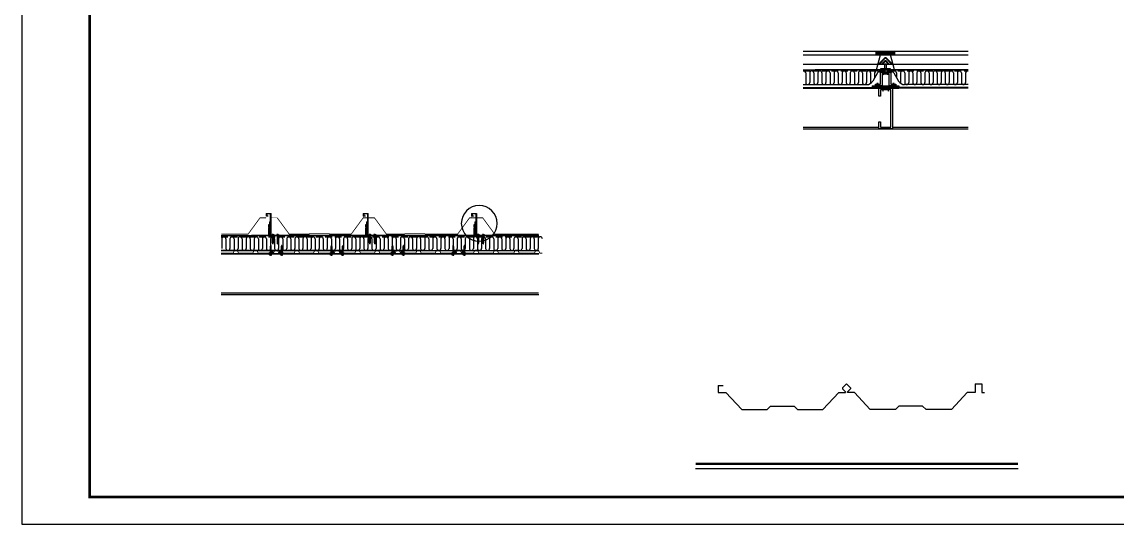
# Model space of a CAD drawing. Extents: x -446699 to 757189, y -606167 to -103070.
# Drawn here: x -189762 to -179640, y -414424 to -409785 of the extents above; entities that cross this region are included whole.
import ezdxf

# ---------------------------------------------------------------- set-up
doc = ezdxf.new("R2010")
doc.units = 0
doc.header["$LTSCALE"] = 1000
doc.header["$MEASUREMENT"] = 0
doc.linetypes.add('DASH', pattern=[0.35, 0.25, -0.1])
for name, color, linetype in [('8', 8, 'Continuous'), ('DIM_IDEN', 3, 'Continuous'), ('DIM_SYMB', 3, 'Continuous'), ('Layer2', 4, 'Continuous'), ('PUB_TITLE', 4, 'Continuous'), ('连接件', 6, 'Continuous')]:
    doc.layers.add(name, color=color, linetype=linetype)
doc.layers.add('彩钢板', color=6, linetype='Continuous', lineweight=15)

# ---------------------------------------------------------------- blocks, each defined once
blk = doc.blocks.new('760角弛III')
for p, q in [((823112.2, -301967), (823127.2, -301967)), ((823112.2, -301967), (823112.2, -301987)), ((823492.2, -301962), (823480.2, -301973.4)), ((823480.2, -301973.4), (823480.2, -301976.3)), ((823480.2, -301976.3), (823489, -301985.7)), ((823492.2, -301962), (823504.2, -301973.4)), ((823504.2, -301976.3), (823495.3, -301985.7)), ((823504.2, -301973.4), (823504.2, -301976.3)), ((823872.2, -301962), (823872.2, -301987)), ((823872.2, -301962), (823892.2, -301962)), ((823892.2, -301962), (823892.2, -301987)), ((823112.2, -301987), (823135.2, -301987)), ((823135.2, -301987), (823182.2, -302038)), ((823422.2, -302038), (823469.2, -301987)), ((823469.2, -301987), (823489, -301987)), ((823489, -301985.7), (823489, -301987)), ((823495.3, -301985.7), (823495.3, -301987)), ((823515.2, -301987), (823495.3, -301987)), ((823562.2, -302038), (823515.2, -301987)), ((823849.2, -301987), (823802.2, -302038)), ((823872.2, -301987), (823849.2, -301987)), ((823892.2, -301987), (823899.7, -301987)), ((823182.2, -302038), (823257.2, -302038)), ((823182.2, -302038), (823257.2, -302038)), ((823257.2, -302038), (823267.2, -302028)), ((823267.2, -302028), (823337.2, -302028)), ((823347.2, -302038), (823337.2, -302028)), ((823347.2, -302038), (823422.2, -302038)), ((823637.2, -302038), (823562.2, -302038)), ((823637.2, -302038), (823647.2, -302028)), ((823717.2, -302028), (823647.2, -302028)), ((823727.2, -302038), (823717.2, -302028)), ((823802.2, -302038), (823727.2, -302038)), ((823802.2, -302038), (823727.2, -302038))]:
    blk.add_line(p, q)
at = {"layer": 'DIM_SYMB', "const_width": 7}
blk.add_lwpolyline([(823045.6, -302198.3), (823999.6, -302198.3)], dxfattribs=at)
at = {"layer": 'DIM_SYMB'}
blk.add_lwpolyline([(823045.6, -302212.3), (823999.6, -302212.3)], dxfattribs=at)
blk = doc.blocks.new('A$C30A36334')
at = {"linetype": 'Continuous', "ltscale": 20}
for p, q in [((12, 45.5), (0, 45.5)), ((0, 44), (0, 45.5)), ((12, 44), (0, 44)), ((1.3, 49), (1.3, 45.5)), ((9.4, 49.7), (2.6, 49.7)), ((3.7, 6.8), (3.7, 44)), ((8.2, 30.5), (3.7, 30.5)), ((5.2, 0), (3.7, 6.8)), ((3.9, 49), (3.9, 45.5)), ((6.8, 0), (5.2, 0)), ((6.8, 0), (8.2, 6.8)), ((8.1, 49), (8.1, 45.5)), ((8.2, 6.8), (8.2, 44)), ((10.7, 49), (10.7, 45.5)), ((12, 44), (12, 45.5))]:
    blk.add_line(p, q, dxfattribs=at)
at = {"color": 0}
for p, q in [((3.7, 31.8), (3.7, 31.8)), ((8.2, 20.6), (3.7, 25.1)), ((8.2, 14), (3.7, 18.5)), ((8.2, 7.4), (3.7, 11.9)), ((7.2, 1.8), (4.2, 4.8)), ((8.2, 27.3), (5, 30.5))]:
    blk.add_line(p, q, dxfattribs=at)
at = {"linetype": 'Continuous', "ltscale": 20}
blk.add_ellipse((2.6, 49), major_axis=(-1.29, 0), ratio=0.513447, start_param=3.141593, end_param=6.283185, dxfattribs=at)
at = {"linetype": 'Continuous', "ltscale": 20, "extrusion": (0, 0, -1)}
for centre, major_axis, ratio, start_param, end_param in [((6, 49), (2.09, 0), 0.316059, 3.14158, 6.283198), ((9.4, 49), (1.29, 0), 0.513447, 3.141593, 6.283185)]:
    blk.add_ellipse(centre, major_axis=major_axis, ratio=ratio, start_param=start_param, end_param=end_param, dxfattribs=at)
blk = doc.blocks.new('A$Cf815beb2')
h = blk.add_hatch()
h.set_pattern_fill('ANSI32', scale=9.324181, style=0)
h.set_pattern_definition([(45, (-65263.0208, -16322.136), (-2.47244683, 2.47244683), []), (45, (-65261.3725, -16322.136), (-2.47244683, 2.47244683), [])])
edge = h.paths.add_edge_path()
edge.add_line((311.7, 401.7), (295.3, 401.7))
edge.add_line((295.3, 401.7), (295.3, 392.1))
edge.add_line((295.3, 392.1), (300.8, 392.1))
edge.add_line((300.8, 392.1), (300.8, 393))
edge.add_line((300.8, 393), (296.2, 393))
edge.add_line((296.2, 393), (296.2, 400.7))
edge.add_line((296.2, 400.7), (310.7, 400.7))
edge.add_line((310.7, 400.7), (310.7, 322))
edge.add_arc((313.5, 322), 2.8, 180, 270)
edge.add_line((313.5, 319.2), (342.6, 319.2))
edge.add_line((342.6, 319.2), (342.6, 320.1))
edge.add_line((342.6, 320.1), (314.5, 320.1))
edge.add_arc((314.5, 322.9), 2.8, 180, 270, ccw=False)
edge.add_line((311.7, 322.9), (311.7, 401.7))
h = blk.add_hatch()
h.set_pattern_fill('ANSI32', scale=9.324181, style=0)
h.set_pattern_definition([(45, (-64904.1896, -16322.136), (-2.47244683, 2.47244683), []), (45, (-64902.5413, -16322.136), (-2.47244683, 2.47244683), [])])
edge = h.paths.add_edge_path()
edge.add_line((670.5, 401.7), (654.1, 401.7))
edge.add_line((654.1, 401.7), (654.1, 392.1))
edge.add_line((654.1, 392.1), (659.6, 392.1))
edge.add_line((659.6, 392.1), (659.6, 393))
edge.add_line((659.6, 393), (655.1, 393))
edge.add_line((655.1, 393), (655.1, 400.7))
edge.add_line((655.1, 400.7), (669.5, 400.7))
edge.add_line((669.5, 400.7), (669.5, 322))
edge.add_arc((672.3, 322), 2.8, 180, 270)
edge.add_line((672.3, 319.2), (701.5, 319.2))
edge.add_line((701.5, 319.2), (701.5, 320.1))
edge.add_line((701.5, 320.1), (673.3, 320.1))
edge.add_arc((673.3, 322.9), 2.8, 180, 270, ccw=False)
edge.add_line((670.5, 322.9), (670.5, 401.7))
h = blk.add_hatch()
h.set_pattern_fill('ANSI32', scale=9.324181, style=0)
h.set_pattern_definition([(45, (-64503.3748, -16322.136), (-2.47244683, 2.47244683), []), (45, (-64501.7265, -16322.136), (-2.47244683, 2.47244683), [])])
edge = h.paths.add_edge_path()
edge.add_line((1071.3, 401.7), (1054.9, 401.7))
edge.add_line((1054.9, 401.7), (1054.9, 392.1))
edge.add_line((1054.9, 392.1), (1060.4, 392.1))
edge.add_line((1060.4, 392.1), (1060.4, 393))
edge.add_line((1060.4, 393), (1055.9, 393))
edge.add_line((1055.9, 393), (1055.9, 400.7))
edge.add_line((1055.9, 400.7), (1070.4, 400.7))
edge.add_line((1070.4, 400.7), (1070.4, 322))
edge.add_arc((1073.2, 322), 2.8, 180, 270)
edge.add_line((1073.2, 319.2), (1102.3, 319.2))
edge.add_line((1102.3, 319.2), (1102.3, 320.1))
edge.add_line((1102.3, 320.1), (1074.1, 320.1))
edge.add_arc((1074.1, 322.9), 2.8, 180, 270, ccw=False)
edge.add_line((1071.3, 322.9), (1071.3, 401.7))
for p, q in [((127.8, 320.1), (1302.5, 320.1)), ((885.2, 265.1), (127.8, 265.1)), ((127.8, 265.1), (1302.5, 265.1)), ((127.8, 254.1), (1302.5, 254.1)), ((127.8, 252.1), (1302.5, 252.1)), ((986.1, 254.1), (976.4, 254.1)), ((127.8, 108.1), (1301.2, 108.1)), ((127.8, 102.1), (1302.5, 102.1))]:
    blk.add_line(p, q)
at = {"linetype": 'DASH', "ltscale": 0.1}
blk.add_line((127.8, 315.6), (1302, 315.6), dxfattribs=at)
at = {"color": 30}
blk.add_line((1302.5, 320.1), (239.7, 320.1), dxfattribs=at)
blk.add_line((1302.5, 320.1), (239.7, 320.1), dxfattribs=at)
at = {"color": 2, "linetype": 'DASH', "ltscale": 0.1, "const_width": 3}
for points in [[(293.8, 385.6), (271.4, 385.6), (227, 325), (127.8, 325)], [(335.1, 385.6), (379.5, 325), (452.2, 325), (454.1, 326.9), (527.2, 326.9), (529, 325), (608.3, 325), (652.7, 385.6), (667.5, 385.6)], [(671.5, 385.6), (694.5, 385.6), (738.8, 325), (805, 325), (806.9, 326.9), (880, 326.9), (881.9, 325), (1001.6, 325), (1046, 385.6), (1068.3, 385.6)], [(1072.4, 385.6), (1094.7, 385.6), (1139.1, 325), (1301.2, 325)]]:
    blk.add_lwpolyline(points, dxfattribs=at)
at = {"color": 7, "const_width": 0.466}
for points in [[(293.8, 403), (293.8, 403), (293.8, 403), (293.8, 403), (293.8, 385.6), (271.4, 385.6), (227, 325), (127.8, 325)], [(303.4, 394.1), (293.8, 388), (293.8, 403), (312.7, 403), (312.7, 385.6), (335.1, 385.6), (379.5, 325), (452.2, 325), (454.1, 326.9), (527.2, 326.9), (529, 325), (607.4, 325), (651.8, 385.6), (667.5, 385.6), (667.5, 385.6)], [(293.8, 388), (293.8, 388), (293.8, 403), (312.7, 403), (312.7, 385.6)], [(308.7, 385.6), (308.7, 399.6), (296.6, 399.6), (296.6, 395.3)], [(663.2, 395.2), (652.6, 388), (652.6, 403), (671.5, 403), (671.5, 385.6)], [(667.5, 385.6), (667.5, 399.6), (655.5, 399.6), (655.5, 395.3)], [(670.1, 385.6), (671.5, 385.6), (694.5, 385.6), (738.8, 325), (805, 325), (806.9, 326.9), (880, 326.9), (881.9, 325), (1001.6, 325), (1046, 385.6), (1057.6, 385.6)], [(1064.1, 395.2), (1053.4, 388), (1053.4, 403), (1072.4, 403), (1072.4, 385.6), (1094.7, 385.6), (1139.1, 325), (1301.2, 325)], [(1068.3, 385.6), (1068.3, 399.6), (1056.3, 399.6), (1056.3, 395.3)]]:
    blk.add_lwpolyline(points, dxfattribs=at)
at = {"color": 7}
for points in [[(295.3, 392.1), (295.3, 401.7), (311.7, 401.7), (311.7, 322.9, 0.414214), (314.5, 320.1), (342.6, 320.1), (342.6, 319.2), (313.5, 319.2, -0.414214), (310.7, 322), (310.7, 400.7), (296.2, 400.7), (296.2, 393), (300.8, 393), (300.8, 392.1), (295.3, 392.1)], [(654.1, 392.1), (654.1, 401.7), (670.5, 401.7), (670.5, 322.9, 0.414214), (673.3, 320.1), (701.5, 320.1), (701.5, 319.2), (672.3, 319.2, -0.414214), (669.5, 322), (669.5, 400.7), (655.1, 400.7), (655.1, 393), (659.6, 393), (659.6, 392.1), (654.1, 392.1)], [(1054.9, 392.1), (1054.9, 401.7), (1071.3, 401.7), (1071.3, 322.9, 0.414214), (1074.1, 320.1), (1102.3, 320.1), (1102.3, 319.2), (1073.2, 319.2, -0.414214), (1070.4, 322), (1070.4, 400.7), (1055.9, 400.7), (1055.9, 393), (1060.4, 393), (1060.4, 392.1), (1054.9, 392.1)]]:
    blk.add_lwpolyline(points, format="xyb", close=True, dxfattribs=at)
at = {"color": 5}
for points in [[(347.5, 257.1), (355.3, 257.1), (355.3, 254.1), (344.5, 254.1), (344.5, 263.1), (317.2, 263.1), (317.2, 254.1), (306.5, 254.1), (306.5, 257.1), (314.2, 257.1), (314.2, 266.1), (347.5, 266.1), (347.5, 257.1)], [(572.5, 257.1), (580.3, 257.1), (580.3, 254.1), (569.5, 254.1), (569.5, 263.1), (542.2, 263.1), (542.2, 254.1), (531.5, 254.1), (531.5, 257.1), (539.2, 257.1), (539.2, 266.1), (572.5, 266.1), (572.5, 257.1)], [(797.5, 257.1), (805.3, 257.1), (805.3, 254.1), (794.5, 254.1), (794.5, 263.1), (767.2, 263.1), (767.2, 254.1), (756.5, 254.1), (756.5, 257.1), (764.2, 257.1), (764.2, 266.1), (797.5, 266.1), (797.5, 257.1)], [(1022.5, 257.1), (1030.2, 257.1), (1030.2, 254.1), (1019.5, 254.1), (1019.5, 263.1), (992.2, 263.1), (992.2, 254.1), (981.4, 254.1), (981.4, 257.1), (989.2, 257.1), (989.2, 266.1), (1022.5, 266.1), (1022.5, 257.1)]]:
    blk.add_lwpolyline(points, dxfattribs=at)
at = {"layer": '8'}
for p, q in [((130.2, 308.1), (130.2, 272.6)), ((145.2, 308.1), (145.2, 272.6)), ((160.2, 308.1), (160.2, 272.6)), ((175.2, 308.1), (175.2, 272.6)), ((190.2, 308.1), (190.2, 272.6)), ((205.2, 308.1), (205.2, 272.6)), ((220.2, 308.1), (220.2, 272.6)), ((235.2, 308.1), (235.2, 272.6)), ((250.2, 308.1), (250.2, 272.6)), ((265.2, 308.1), (265.2, 272.6)), ((280.2, 308.1), (280.2, 272.6)), ((295.2, 308.1), (295.2, 272.6)), ((310.2, 308.1), (310.2, 272.6)), ((325.2, 308.1), (325.2, 272.6)), ((340.2, 308.1), (340.2, 272.6)), ((355.2, 308.1), (355.2, 272.6)), ((370.2, 308.1), (370.2, 272.6)), ((385.2, 308.1), (385.2, 272.6)), ((400.2, 308.1), (400.2, 272.6)), ((415.2, 308.1), (415.2, 272.6)), ((430.2, 308.1), (430.2, 272.6)), ((445.2, 308.1), (445.2, 272.6)), ((460.2, 308.1), (460.2, 272.6)), ((475.2, 308.1), (475.2, 272.6)), ((490.2, 308.1), (490.2, 272.6)), ((505.2, 308.1), (505.2, 272.6)), ((520.2, 308.1), (520.2, 272.6)), ((535.2, 308.1), (535.2, 272.6)), ((550.2, 308.1), (550.2, 272.6)), ((565.2, 308.1), (565.2, 272.6)), ((580.2, 308.1), (580.2, 272.6)), ((595.2, 308.1), (595.2, 272.6)), ((610.2, 308.1), (610.2, 272.6)), ((625.2, 308.1), (625.2, 272.6)), ((640.2, 308.1), (640.2, 272.6)), ((655.2, 308.1), (655.2, 272.6)), ((670.2, 308.1), (670.2, 272.6)), ((685.2, 308.1), (685.2, 272.6)), ((700.2, 308.1), (700.2, 272.6)), ((715.2, 308.1), (715.2, 272.6)), ((730.2, 308.1), (730.2, 272.6)), ((745.2, 308.1), (745.2, 272.6)), ((760.2, 308.1), (760.2, 272.6)), ((775.2, 308.1), (775.2, 272.6)), ((790.2, 308.1), (790.2, 272.6)), ((805.2, 308.1), (805.2, 272.6)), ((820.2, 308.1), (820.2, 272.6)), ((835.2, 308.1), (835.2, 272.6)), ((850.2, 308.1), (850.2, 272.6)), ((865.2, 308.1), (865.2, 272.6)), ((880.2, 308.1), (880.2, 272.6)), ((895.2, 308.1), (895.2, 272.6)), ((910.2, 308.1), (910.2, 272.6)), ((925.2, 308.1), (925.2, 272.6)), ((940.2, 308.1), (940.2, 272.6)), ((955.2, 308.1), (955.2, 272.6)), ((970.2, 308.1), (970.2, 272.6)), ((985.2, 308.1), (985.2, 272.6)), ((1000.2, 308.1), (1000.2, 272.6)), ((1015.2, 308.1), (1015.2, 272.6)), ((1030.2, 308.1), (1030.2, 272.6)), ((1045.2, 308.1), (1045.2, 272.6)), ((1060.2, 308.1), (1060.2, 272.6)), ((1075.2, 308.1), (1075.2, 272.6)), ((1090.2, 308.1), (1090.2, 272.6)), ((1105.2, 308.1), (1105.2, 272.6)), ((1120.2, 308.1), (1120.2, 272.6)), ((1135.2, 308.1), (1135.2, 272.6)), ((1150.2, 308.1), (1150.2, 272.6)), ((1165.2, 308.1), (1165.2, 272.6)), ((1180.2, 308.1), (1180.2, 272.6)), ((1195.2, 308.1), (1195.2, 272.6)), ((1210.2, 308.1), (1210.2, 272.6)), ((1225.2, 308.1), (1225.2, 272.6)), ((1240.2, 308.1), (1240.2, 272.6)), ((1255.2, 308.1), (1255.2, 272.6)), ((1270.2, 308.1), (1270.2, 272.6)), ((1285.2, 308.1), (1285.2, 272.6)), ((1300.2, 308.1), (1300.2, 272.6))]:
    blk.add_line(p, q, dxfattribs=at)
for centre, start, end in [((137.7, 308.1), 0, 180), ((167.7, 308.1), 0, 180), ((197.7, 308.1), 0, 180), ((227.7, 308.1), 0, 180), ((257.7, 308.1), 0, 180), ((287.7, 308.1), 0, 180), ((317.7, 308.1), 0, 180), ((347.7, 308.1), 0, 180), ((377.7, 308.1), 0, 180), ((407.7, 308.1), 0, 180), ((437.7, 308.1), 0, 180), ((467.7, 308.1), 0, 180), ((497.7, 308.1), 0, 180), ((527.7, 308.1), 0, 180), ((557.7, 308.1), 360, 180), ((587.7, 308.1), 360, 180), ((617.7, 308.1), 360, 180), ((647.7, 308.1), 360, 180), ((677.7, 308.1), 360, 180), ((707.7, 308.1), 360, 180), ((737.7, 308.1), 360, 180), ((767.7, 308.1), 73.5472, 180), ((767.7, 308.1), 360, 180), ((797.7, 308.1), 73.5472, 180), ((797.7, 308.1), 360, 180), ((827.7, 308.1), 73.5472, 180), ((827.7, 308.1), 360, 180), ((857.7, 308.1), 360, 180), ((887.7, 308.1), 73.5472, 180), ((887.7, 308.1), 360, 180), ((917.7, 308.1), 360, 180), ((947.7, 308.1), 73.5472, 180), ((947.7, 308.1), 360, 180), ((977.7, 308.1), 360, 180), ((1007.7, 308.1), 73.5472, 180), ((1007.7, 308.1), 360, 180), ((1037.7, 308.1), 360, 180), ((1067.7, 308.1), 73.5472, 180), ((1067.7, 308.1), 360, 180), ((1097.7, 308.1), 360, 180), ((1127.7, 308.1), 73.5472, 180), ((1127.7, 308.1), 360, 180), ((1157.7, 308.1), 360, 180), ((1187.7, 308.1), 73.5472, 180), ((1187.7, 308.1), 360, 180), ((1217.7, 308.1), 360, 180), ((1247.7, 308.1), 73.5472, 180), ((1247.7, 308.1), 360, 180), ((1277.7, 308.1), 360, 180), ((1307.7, 308.1), 73.5472, 180), ((1307.7, 308.1), 360, 180), ((152.7, 272.6), 180, 0), ((182.7, 272.6), 180, 0), ((212.7, 272.6), 180, 0), ((242.7, 272.6), 180, 0), ((272.7, 272.6), 180, 0), ((302.7, 272.6), 180, 0), ((332.7, 272.6), 180, 0), ((362.7, 272.6), 180, 0), ((392.7, 272.6), 180, 0), ((422.7, 272.6), 180, 0), ((452.7, 272.6), 180, 0), ((482.7, 272.6), 180, 0), ((512.7, 272.6), 180, 0), ((542.7, 272.6), 180, 360), ((572.7, 272.6), 180, 360), ((602.7, 272.6), 180, 360), ((632.7, 272.6), 180, 360), ((662.7, 272.6), 180, 360), ((692.7, 272.6), 180, 360), ((722.7, 272.6), 180, 360), ((752.7, 272.6), 180, 360), ((782.7, 272.6), 180, 360), ((812.7, 272.6), 180, 360), ((842.7, 272.6), 180, 360), ((872.7, 272.6), 180, 360), ((902.7, 272.6), 180, 360), ((932.7, 272.6), 180, 360), ((962.7, 272.6), 180, 360), ((992.7, 272.6), 180, 360), ((1022.7, 272.6), 180, 360), ((1052.7, 272.6), 180, 360), ((1082.7, 272.6), 180, 360), ((1112.7, 272.6), 180, 360), ((1142.7, 272.6), 180, 360), ((1172.7, 272.6), 180, 360), ((1202.7, 272.6), 180, 360), ((1232.7, 272.6), 180, 360), ((1262.7, 272.6), 180, 360), ((1292.7, 272.6), 180, 360)]:
    blk.add_arc(centre, 7.5, start, end, dxfattribs=at)
at = {"layer": 'DIM_IDEN'}
blk.add_lwpolyline([(1147.9, 365.2, 1), (1015.6, 365.2, 1)], format="xyb", close=True, dxfattribs=at)
at = {"layer": '彩钢板'}
blk.add_lwpolyline([(1315, 255.1), (1305.9, 255.1), (1300.9, 266.1), (1290.9, 266.1), (1285.9, 255.1), (1229.4, 255.1), (1224.4, 266.1), (1224.4, 266.1), (1214.4, 266.1), (1214.4, 266.1), (1209.4, 255.1), (1152.9, 255.1), (1147.9, 266.1), (1137.9, 266.1), (1132.9, 255.1), (1080.9, 255.1), (1075.9, 266.1), (1065.9, 266.1), (1060.9, 255.1), (1015.9, 255.1), (1010.8, 266.1), (1010.8, 266.1), (1000.8, 266.1), (1000.8, 266.1), (995.9, 255.1), (939.4, 255.1), (934.4, 266.1), (924.4, 266.1), (919.4, 255.1), (867.4, 255.1), (862.4, 266.1), (852.4, 266.1), (847.4, 255.1), (790.9, 255.1), (785.9, 266.1), (785.9, 266.1), (775.9, 266.1), (775.9, 266.1), (770.9, 255.1), (714.4, 255.1), (709.4, 266.1), (699.4, 266.1), (694.4, 255.1), (642.4, 255.1), (637.4, 266.1), (627.4, 266.1), (622.4, 255.1), (565.9, 255.1), (560.9, 266.1), (560.9, 266.1), (550.9, 266.1), (550.9, 266.1), (545.9, 255.1), (489.4, 255.1), (484.4, 266.1), (474.4, 266.1), (469.4, 255.1), (417.4, 255.1), (412.4, 266.1), (402.4, 266.1), (397.4, 255.1), (340.9, 255.1), (335.9, 266.1), (335.9, 266.1), (335.9, 266.1), (325.9, 266.1), (325.9, 266.1), (320.9, 255.1), (264.4, 255.1), (259.4, 266.1), (249.4, 266.1), (244.4, 255.1), (192.4, 255.1), (187.4, 266.1), (177.4, 266.1), (172.4, 255.1), (127.8, 255.1)], dxfattribs=at)
at = {"layer": '连接件'}
for p, q in [((305.9, 371.2), (305.9, 319.6)), ((305.9, 371.2), (309.5, 371.2)), ((309.5, 380.9), (309.5, 319.6)), ((309.5, 380.9), (310.7, 380.9)), ((310.7, 380.9), (310.7, 319.6)), ((664.7, 371.2), (664.7, 319.6)), ((664.7, 371.2), (668.3, 371.2)), ((668.3, 380.9), (668.3, 319.6)), ((668.3, 380.9), (669.5, 380.9)), ((669.5, 380.9), (669.5, 319.6)), ((1065.5, 371.2), (1065.5, 319.6)), ((1065.5, 371.2), (1069.2, 371.2)), ((1069.2, 380.9), (1069.2, 319.6)), ((1069.2, 380.9), (1070.4, 380.9)), ((1070.4, 380.9), (1070.4, 319.6)), ((305.9, 360.2), (302.2, 360.2)), ((302.2, 360.2), (302.2, 352.9)), ((305.9, 352.9), (302.2, 352.9)), ((302.2, 347.1), (302.2, 319.6)), ((664.7, 360.2), (661, 360.2)), ((661, 360.2), (661, 352.9)), ((664.7, 352.9), (661, 352.9)), ((661, 347.1), (661, 319.6)), ((1065.5, 360.2), (1061.9, 360.2)), ((1061.9, 360.2), (1061.9, 352.9)), ((1065.5, 352.9), (1061.9, 352.9)), ((1061.9, 347.1), (1061.9, 319.6)), ((302.2, 323.8), (302.2, 321.5)), ((305.9, 323.8), (302.2, 323.8)), ((661, 323.8), (661, 321.5)), ((664.7, 323.8), (661, 323.8)), ((1061.9, 323.8), (1061.9, 321.5)), ((1065.5, 323.8), (1061.9, 323.8))]:
    blk.add_line(p, q, dxfattribs=at)
for centre in [(305.9, 347.1), (664.7, 347.1), (1065.5, 347.1)]:
    blk.add_arc(centre, 3.65, 90, 180, dxfattribs=at)
at = {"layer": 'Layer2', "color": 7, "linetype": 'ByBlock', "xscale": -0.6993135668183799, "yscale": 0.6993135668183799, "zscale": 0.6993135668183792}
for p in [(323.3, 289.4), (341.2, 289.4), (682.1, 289.4), (700.1, 289.4), (1082.9, 289.4), (1100.9, 289.4)]:
    blk.add_blockref('A$C30A36334', p, dxfattribs=at)
at = {"layer": 'Layer2', "color": 7, "linetype": 'ByBlock', "xscale": -0.6993135668183799, "yscale": 0.6993135668183799, "zscale": 0.6993135668183792, "rotation": 180}
for p in [(306.1, 282.8), (347.1, 282.8), (531.1, 282.8), (572.1, 282.8), (756.1, 282.8), (797.1, 282.8), (981, 282.8), (1022, 282.8)]:
    blk.add_blockref('A$C30A36334', p, dxfattribs=at)
blk = doc.blocks.new('A$C936f6f55')
for p, q in [((284, 369), (894.2, 369)), ((554.2, 355), (554.2, 366.5)), ((554.2, 366.5), (623, 366.5)), ((623, 355), (623, 366.5)), ((284, 355), (894.2, 355)), ((554.2, 362), (623, 362)), ((554.2, 359.5), (623, 359.5)), ((555.8, 300), (570.6, 355)), ((563, 320), (586.5, 343.4)), ((565.9, 320), (587.9, 342)), ((574.3, 320), (586.5, 332.1)), ((577.2, 320), (587.9, 330.7)), ((611.3, 320), (589.3, 342)), ((600, 320), (589.3, 330.7)), ((614.1, 320), (590.7, 343.4)), ((602.8, 320), (590.7, 332.1)), ((621.4, 300), (606.6, 355)), ((284, 320), (894.2, 320)), ((284, 300), (894.2, 300)), ((558.7, 287.9), (541.3, 257.9)), ((566.4, 292.4), (611.7, 292.4)), ((608.6, 300), (569.6, 300)), ((619.5, 287.9), (636.8, 257.9)), ((619.5, 287.9), (636.8, 257.9)), ((284, 244.9), (518.8, 244.9)), ((894.2, 244.9), (659.4, 244.9)), ((284, 233.9), (539.8, 233.9)), ((284, 231.9), (539.8, 231.9)), ((539.8, 240.9), (638.3, 240.9)), ((539.8, 240.9), (539.8, 231.9)), ((539.8, 235.9), (638.3, 235.9)), ((539.8, 231.9), (638.3, 231.9)), ((638.3, 240.9), (638.3, 231.9)), ((894.2, 233.9), (638.3, 233.9)), ((894.2, 231.9), (638.3, 231.9)), ((284.1, 87.9), (564.1, 87.9)), ((284.1, 81.9), (894.2, 81.9)), ((614.1, 88), (894.2, 87.9))]:
    blk.add_line(p, q)
at = {"linetype": 'DASH', "ltscale": 0.1}
blk.add_line((284, 295.4), (893.7, 295.4), dxfattribs=at)
at = {"color": 30}
blk.add_line((894.2, 300), (328.1, 300), dxfattribs=at)
blk.add_line((894.2, 300), (328.1, 300), dxfattribs=at)
for points in [[(627.1, 246.9), (627.1, 246.9), (627.1, 240.9), (602.1, 240.9), (602.1, 283.4), (576.1, 283.4), (576.1, 240.9), (551.1, 240.9), (551.1, 246.9), (570.1, 246.9), (570.1, 289.4), (608.1, 289.4), (608.1, 246.9), (627.1, 246.9)], [(581.1, 282.9), (581.1, 301), (579.6, 301), (579.6, 282.9), (580.3, 280.6), (581.1, 282.9)], [(596.1, 282.9), (596.1, 301), (597.6, 301), (597.6, 282.9), (596.8, 280.6), (596.1, 282.9)], [(559.5, 234.2), (559.5, 246.9), (558, 246.9), (558, 234.2), (558.8, 231.9), (559.5, 234.2)], [(618.8, 234.2), (618.8, 246.9), (617.4, 246.9), (617.4, 234.2), (618.1, 231.9), (618.8, 234.2)], [(580, 223.2), (580, 236.9), (578.5, 236.9), (578.5, 223.2), (579.2, 220.9), (580, 223.2)], [(599.9, 223.2), (599.9, 236.9), (598.4, 236.9), (598.4, 223.2), (599.2, 220.9), (599.9, 223.2)]]:
    blk.add_lwpolyline(points)
at = {"const_width": 2}
blk.add_lwpolyline([(568.9, 287.4), (608.1, 287.4)], dxfattribs=at)
for points in [[(569.6, 301), (607.6, 301), (607.6, 303.6), (569.6, 303.6)], [(582.6, 302.5), (578, 302.5), (578, 301), (582.6, 301)], [(584.6, 303.6), (592.6, 303.6), (592.6, 320), (584.6, 320)], [(594.5, 302.5), (599.2, 302.5), (599.2, 301), (594.5, 301)], [(561.1, 248.5), (556.4, 248.5), (556.4, 246.9), (561.1, 246.9)], [(620.4, 248.5), (615.8, 248.5), (615.8, 246.9), (620.4, 246.9)], [(570.1, 106.9), (570.1, 87.9), (608.1, 87.9), (608.1, 225.9), (570.1, 225.9), (570.1, 201.9), (564.1, 201.9), (564.1, 231.9), (614.1, 231.9), (614.1, 81.9), (564.1, 81.9), (564.1, 106.9)], [(581.5, 238.5), (576.9, 238.5), (576.9, 236.9), (581.5, 236.9)], [(601.5, 238.5), (596.8, 238.5), (596.8, 236.9), (601.5, 236.9)]]:
    blk.add_lwpolyline(points, close=True)
for centre, radius, start, end in [((588.6, 341.3), 3, 45, 135), ((588.6, 330), 3, 45, 135), ((588.6, 341.3), 1, 45, 135), ((588.6, 330), 1, 45, 135), ((566.4, 283.4), 9, 90, 150), ((611.7, 283.4), 9, 30, 90), ((518.8, 270.9), 26, 270, 330), ((659.4, 270.9), 26, 210, 270)]:
    blk.add_arc(centre, radius, start, end)
at = {"layer": '8'}
for p, q in [((293.6, 287.9), (293.6, 252.4)), ((308.6, 287.9), (308.6, 252.4)), ((323.6, 287.9), (323.6, 252.4)), ((338.6, 287.9), (338.6, 252.4)), ((353.6, 287.9), (353.6, 252.4)), ((368.6, 287.9), (368.6, 252.4)), ((383.6, 287.9), (383.6, 252.4)), ((398.6, 287.9), (398.6, 252.4)), ((413.6, 287.9), (413.6, 252.4)), ((428.6, 287.9), (428.6, 252.4)), ((443.6, 287.9), (443.6, 252.4)), ((458.6, 287.9), (458.6, 252.4)), ((473.6, 287.9), (473.6, 252.4)), ((488.6, 287.9), (488.6, 252.4)), ((503.6, 287.9), (503.6, 252.4)), ((518.6, 287.9), (518.6, 252.4)), ((533.6, 287.9), (533.6, 252.4)), ((548.6, 287.9), (548.6, 270.5)), ((629.6, 287.9), (629.6, 270.5)), ((644.6, 287.9), (644.6, 252.4)), ((659.6, 287.9), (659.6, 252.4)), ((674.6, 287.9), (674.6, 252.4)), ((689.6, 287.9), (689.6, 252.4)), ((704.6, 287.9), (704.6, 252.4)), ((719.6, 287.9), (719.6, 252.4)), ((734.6, 287.9), (734.6, 252.4)), ((749.6, 287.9), (749.6, 252.4)), ((764.6, 287.9), (764.6, 252.4)), ((779.6, 287.9), (779.6, 252.4)), ((794.6, 287.9), (794.6, 252.4)), ((809.6, 287.9), (809.6, 252.4)), ((824.6, 287.9), (824.6, 252.4)), ((839.6, 287.9), (839.6, 252.4)), ((854.6, 287.9), (854.6, 252.4)), ((869.6, 287.9), (869.6, 252.4)), ((884.6, 287.9), (884.6, 252.4))]:
    blk.add_line(p, q, dxfattribs=at)
for centre, start, end in [((286.1, 287.9), 0, 106.4528), ((316.1, 287.9), 0, 180), ((346.1, 287.9), 0, 180), ((376.1, 287.9), 0, 180), ((406.1, 287.9), 0, 180), ((436.1, 287.9), 0, 180), ((466.1, 287.9), 0, 180), ((496.1, 287.9), 0, 180), ((526.1, 287.9), 0, 180), ((556.1, 287.9), 29.3577, 180), ((622.1, 287.9), 360, 150.6423), ((652.1, 287.9), 360, 180), ((682.1, 287.9), 360, 180), ((712.1, 287.9), 360, 180), ((742.1, 287.9), 360, 180), ((772.1, 287.9), 360, 180), ((802.1, 287.9), 360, 180), ((832.1, 287.9), 360, 180), ((862.1, 287.9), 360, 180), ((892.1, 287.9), 73.5472, 180), ((301.1, 252.4), 180, 0), ((331.1, 252.4), 180, 0), ((361.1, 252.4), 180, 0), ((391.1, 252.4), 180, 0), ((421.1, 252.4), 180, 0), ((451.1, 252.4), 180, 0), ((481.1, 252.4), 180, 0), ((511.1, 252.4), 180, 0), ((541.1, 252.4), 180, 200.0812), ((637.1, 252.4), 339.9188, 360), ((667.1, 252.4), 180, 360), ((697.1, 252.4), 180, 360), ((727.1, 252.4), 180, 360), ((757.1, 252.4), 180, 360), ((787.1, 252.4), 180, 360), ((817.1, 252.4), 180, 360), ((847.1, 252.4), 180, 360), ((877.1, 252.4), 180, 360)]:
    blk.add_arc(centre, 7.5, start, end, dxfattribs=at)

msp = doc.modelspace()

# ---------------------------------------------------------------- linework, layer by layer
at = {"layer": 'PUB_TITLE'}
msp.add_lwpolyline([(-189761.8, -414423.6), (-167486.8, -414423.6), (-167486.8, -403923.6), (-189761.8, -403923.6)], close=True, dxfattribs=at)
at = {"layer": 'PUB_TITLE', "const_width": 25}
msp.add_lwpolyline([(-189136.8, -414173.6), (-167736.8, -414173.6), (-167736.8, -404173.6), (-189136.8, -404173.6)], close=True, dxfattribs=at)

# ---------------------------------------------------------------- block references
for name, p, xscale, yscale, zscale in [('A$C936f6f55', (-183251.9, -410975.9), 2.5, 2.5, 2.5), ('A$Cf815beb2', (-188239.5, -412558.5), 2.5, 2.5, 2.5), ('760角弛III', (-2755553.1, 530502.2), 3.125, 3.125, 3.125)]:
    msp.add_blockref(name, p, dxfattribs=dict(xscale=xscale, yscale=yscale, zscale=zscale))

doc.saveas('drawing.dxf')
